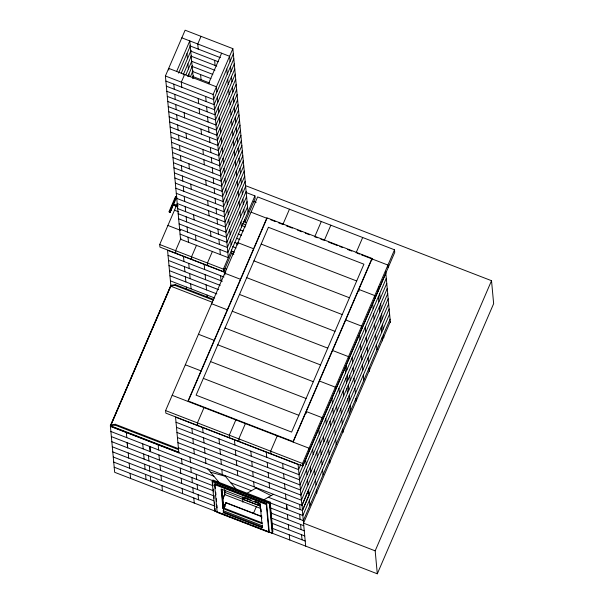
<?xml version="1.0" encoding="UTF-8"?>
<svg xmlns="http://www.w3.org/2000/svg" width="604" height="604" viewBox="0 0 604 604"><rect width="100%" height="100%" fill="white"/><g stroke="black" fill="none" stroke-linecap="round" stroke-linejoin="round"><path stroke-width="0.91" d="M178.142 205.768L173.718 204.401M173.801 204.28L173.763 203.873C173.054 202.997 174.065 204.832 173.084 205.375M169.596 212.072C168.342 210.992 171.574 213.34 168.961 211.83L175.545 196.519L176.708 196.927M232.872 48.652L213.152 94.443L228.297 257.674L180.543 239.222L165.405 75.983L185.118 30.2L232.872 48.652L248.018 211.891M176.647 71.431L189.792 40.906L193.265 78.316M178.58 73.137L190.63 45.157M181.245 73.152L191.106 50.26M183.178 74.866L191.581 55.364M184.605 74.503L181.321 82.136L181.789 87.24M201.041 36.353L197.75 43.979L198.225 49.083M185.843 74.881L191.687 61.314M187.776 76.587L192.525 65.564M190.441 76.602L193.001 70.668M192.374 78.309L193.469 75.764M208.486 83.73L221.63 53.205M233.348 53.756L213.627 99.539L165.873 81.087M233.823 58.852L214.103 104.643L166.349 86.191M169.573 211.868L176.149 196.61M169.611 212.276L172.601 204.847L173.273 205.503L173.537 204.892L176.172 205.911M169.777 212.336L172.767 204.922M169.928 212.374L172.918 204.998M170.056 212.397L173.054 205.081M170.154 212.389L173.159 205.164M173.235 205.096L176.806 197.063M234.292 63.956L214.571 109.747L166.825 91.287M234.767 69.06L215.047 114.843L167.293 96.391M231.581 250.048L231.823 252.593L223.601 271.672L159.932 247.074L159.698 244.522L177.41 203.42M235.243 74.156L215.522 119.947L167.769 101.495M235.711 79.26L215.99 125.043L168.244 106.591M236.187 84.364L216.466 130.147L168.712 111.695M236.662 89.46L216.942 135.251L169.188 116.798M237.13 94.564L217.41 140.347L169.664 121.895M237.606 99.668L217.885 145.451L170.132 126.999M238.082 104.764L218.361 150.555L170.607 132.102M180.974 238.225L175.613 250.668L175.855 253.219M238.55 109.868L218.829 155.651L171.083 137.199M239.025 114.971L219.305 160.755L171.551 142.302M239.501 120.068L219.781 165.858L172.027 147.406M170.487 286.598L110.389 426.145L178.829 452.592M239.969 125.171L220.256 170.955L172.502 152.502M127.21 387.398L110.411 426.401L301.419 500.21L388.183 298.746M127.942 385.699L135.047 369.195M135.243 368.742L149.603 335.394M149.852 334.827L168.327 291.921M169.014 290.32L170.154 287.685M240.445 130.275L220.724 176.058L172.97 157.606M218.135 512.29L114.669 472.305L110.351 425.737L114.888 425.027L115.213 424.265L178.089 448.561M212.661 302.385L170.494 286.085L175.032 285.382L175.364 284.62L213.741 299.448M240.921 135.371L221.2 181.162L173.446 162.71M241.389 140.475L221.676 186.258L173.922 167.806M196.534 245.209L191.536 256.821L191.77 259.373M241.864 145.572L222.144 191.362L174.39 172.91M242.34 150.675L222.619 196.466L174.866 178.006M242.808 155.779L223.095 201.562L175.341 183.11M243.284 160.875L223.563 206.666L175.809 188.214M243.759 165.979L224.039 211.77L176.285 193.31M244.227 171.083L224.514 216.866L176.761 198.414M244.703 176.179L224.982 221.97L177.236 203.518M212.449 251.362L207.451 262.974L207.685 265.526M245.179 181.283L225.458 227.066L177.704 208.614M245.647 186.387L225.934 232.17L178.18 213.718M246.122 191.483L226.402 237.274L178.656 218.822M246.598 196.587L226.877 242.37L179.124 223.918M247.074 201.691L227.353 247.474L179.599 229.022M247.542 206.787L227.821 252.578L180.075 234.126M223.601 271.672L223.367 269.127L254.918 195.892L246.545 192.653M165.602 410.584L257.621 196.912L394.51 249.807L394.752 252.359L302.725 466.031L165.836 413.128L165.602 410.584L302.491 463.479L302.725 466.031M188.456 400.626L240.679 279.373L224.756 273.219L224.914 274.926M241.041 278.527L253.823 248.848L237.908 242.695M254.186 248.002L266.968 218.323M204.009 407.625L197.433 422.883L197.674 425.435M289.459 209.211L282.883 224.477L278.587 222.816M235.839 419.923L229.271 435.182L229.505 437.734M321.29 221.517L314.722 236.776L317.327 237.78M222.733 514.125L214.918 511.105L212.178 481.524L212.834 479.999L270.139 502.135L272.88 531.724L272.223 533.249L263.54 529.897M214.586 484.559L214.911 483.796L266.643 503.789L269.225 531.588L268.893 532.351L217.168 512.358L214.586 484.559L266.319 504.551L268.893 532.351M245.39 423.615L238.822 438.874L239.056 441.426M324.272 240.468L330.841 225.201M214.918 511.105L215.077 508.493M222.642 498.715L224.107 495.318M217.168 512.358L217.493 511.596M222.702 499.448L224.922 494.299L224.492 489.701M222.936 507.254L223.601 505.729L222.076 489.331M223.284 507.836L262.279 522.905L261.955 523.668L222.952 508.598L223.284 507.836L221.555 489.225M223.691 507.964L225.994 502.619L261.524 516.352M223.722 508.221L225.994 502.619M223.344 512.781L223.472 509.874L223.344 512.781L262.34 527.851L262.468 524.944M242.589 499.206L243.329 497.485M244.129 497.794L243.382 499.516L243.223 497.817M255.364 501.781L258.754 503.094L258.973 505.442L243.691 499.538L244.439 497.802M277.228 435.914L270.652 451.18L270.894 453.732M356.103 252.766L362.679 237.508M253.386 513.566L256.307 506.779M260.045 503.947L259.305 505.669L259.063 503.117L254.873 501.494M371.973 258.406L293.099 441.554L188.04 400.958L266.923 217.81L371.973 258.406L372.117 259.939M266.319 504.551L266.643 503.789M293.144 442.068L372.026 258.92M272.223 533.249L269.482 503.668L270.139 502.135M300.769 464.514L298.58 469.602L176.013 422.241M302.491 463.479L394.51 249.807M385.82 273.242L299.055 474.706L176.489 427.345M386.288 278.346L299.524 479.803L176.964 432.441M386.764 283.442L299.999 484.906L177.433 437.545M387.239 288.546L300.475 490.01L177.908 442.649M387.708 293.65L300.943 495.106L178.384 447.745M388.659 303.85L301.894 505.314L298.104 464.499L175.545 417.137L178.852 452.849M302.513 510.471L302.038 505.367L308.614 490.108L309.082 495.204L302.513 510.471L268.289 497.243M389.135 308.954L302.362 510.41L305.677 546.122M389.603 314.05L302.838 515.514L269.543 502.649M390.078 319.154L303.314 520.618L270.011 507.745M390.312 321.706L303.548 523.162L375.175 550.848L377.304 573.8L251.694 525.261M375.175 550.848L491.52 280.701L245.571 185.662M377.304 573.8L493.649 303.661L491.52 280.701M173.469 205.043L177.614 206.983M247.059 493.257L256.526 487.783M263.918 499.772L273.386 494.299M175.364 284.62L170.819 285.322L110.351 425.737L178.792 452.185M110.675 424.974L115.213 424.265M210.502 472.169L225.368 476.292M181.834 37.833L229.588 56.285L230.064 61.381M189.845 45.844L220.384 57.644M190.524 51.023L218.271 61.751M191 56.127L216.768 66.085M191.468 61.23L214.918 70.29M191.944 66.327L212.812 74.39M192.215 71.355L210.917 78.58M192.691 76.451L209.671 83.012M165.405 75.983L213.152 94.443M253.672 201.404L256.187 202.378M251.053 212.17L267.398 218.489M270.841 219.818L275.145 221.479M286.326 225.805L292.351 228.131M297.515 230.124L301.811 231.793M305.254 233.121L309.558 234.782M320.799 239.124L323.404 240.135M328.576 242.129L337.175 245.458M339.758 246.455L342.34 247.451M347.504 249.444L351.807 251.105M356.964 253.099L359.546 254.103M361.267 254.767L387.942 265.073L388.176 267.625M243.125 221.358L246.477 222.657M242.521 223.586L245.873 224.884M241.494 225.435L245.39 226.945M239.826 229.709L243.276 231.045M173.499 204.484L177.863 206.168M238.142 233.974L241.585 235.311M174.488 210.207L178.754 211.853M261.177 244.076L356.685 280.981M236.466 238.248L239.909 239.577M234.352 242.355L238.225 243.85M232.676 246.621L236.119 247.95M167.912 225.443L180.709 230.411M231.43 251.06L234.443 252.223M253.952 260.868L349.452 297.772M231.234 253.257L233.816 254.254M224.658 268.523L226.379 269.188M246.719 277.659L342.219 314.563M159.698 244.522L223.367 269.127M224.039 270.743L225.76 271.407M225.692 272.736L167.572 250.275L170.887 285.986M345.73 319.969L361.645 326.122L361.887 328.674M168.048 255.379L224.016 277.01M168.516 260.483L222.332 281.275M168.992 265.579L220.226 285.382M239.486 294.442L334.993 331.347M169.467 270.683L218.55 289.648M169.935 275.786L216.874 293.922M170.411 280.883L214.767 298.021M175.032 285.382L213.325 300.18M232.261 311.234L327.761 348.138M211.611 303.744L227.527 309.897M332.585 350.494L348.5 356.647L348.734 359.199M225.028 328.017L320.528 364.929M198.467 334.269L214.382 340.422M319.441 381.018L335.356 387.172L335.59 389.716M217.795 344.808L313.302 381.713M210.569 361.6L306.069 398.504M185.322 364.793L201.238 370.947M203.337 378.383L298.837 415.295M172.17 395.318L309.059 448.221L309.301 450.765M114.888 425.027L178.558 449.633M110.887 431.498L302.038 505.367M111.355 436.601L213.869 476.216M230.736 482.732L251.423 490.727M111.831 441.705L212.97 480.784M212.178 481.524L269.482 503.668M217.093 484.899L264.846 503.351M245.662 497.938L248.176 498.904M245.171 497.847L251.113 500.142M112.306 446.801L213.204 485.797M224.205 492.101L260.098 505.971M224.469 494.48L260.611 508.447M112.774 451.905L213.68 490.893M270.486 512.849L303.782 525.714M113.25 457.009L214.156 495.997M271.823 518.285L304.257 530.818M226.017 502.875L261.547 516.609M222.838 503.789L225.443 504.801M222.936 504.076L224.665 504.74M113.726 462.105L213.778 500.769M271.438 523.049L304.733 535.922M223.601 505.729L225.345 506.401M222.823 505.676L224.567 506.348M114.194 467.209L215.099 506.197M271.906 528.153L305.201 541.018M223.14 510.637L262.144 525.707M223.669 512.018L262.664 527.088M218.995 512.622L227.595 515.944M229.316 516.616L235.341 518.942M237.062 519.606L243.087 521.931M244.801 522.596L249.105 524.257M224.469 514.797L230.547 517.145M232.283 517.817L238.361 520.165M240.098 520.837L246.175 523.185M247.912 523.857L253.99 526.205M255.726 526.877L261.804 529.225M255.953 488.108L271.128 495.605M176.021 196.949L175.56 196.625M224.688 475.476L236.224 489.323M207.821 468.961L219.365 482.807M385.662 271.543L390.395 322.551M379.086 286.802L379.244 288.508M379.72 293.604L380.195 298.708M380.663 303.812L381.139 308.908M381.615 314.012L382.083 319.116M382.558 324.212L383.034 329.316M383.502 334.412L383.819 337.817M377.772 289.86L377.93 291.558M378.406 296.662L378.874 301.758M379.35 306.862L379.825 311.966M380.293 317.062L380.769 322.166M381.245 327.262L381.713 332.366M382.189 337.47L382.506 340.867M375.031 298.149L374.797 295.598L358.874 289.444L359.033 291.143M372.676 303.767L373.144 308.87M373.619 313.967L374.095 319.071M374.563 324.174L375.039 329.271M375.514 334.374L375.982 339.478M376.458 344.574L376.934 349.678M365.254 327.187L365.73 332.283M366.205 337.387L366.681 342.483M367.149 347.587L367.625 352.691M368.1 357.787L368.568 362.891M369.044 367.995L369.361 371.392M359.523 334.291L359.999 339.395M360.475 344.491L360.943 349.595M361.418 354.699L361.894 359.795M362.362 364.899L362.838 370.003M363.314 375.099L363.782 380.203M352.109 357.711L352.585 362.808M353.061 367.911L353.529 373.008M354.004 378.112L354.48 383.215M354.948 388.312L355.424 393.415M355.899 398.519L356.133 401.071M349.769 375.545L350.244 380.641M346.379 364.816L346.855 369.92M347.323 375.016L347.798 380.12M348.274 385.224L348.742 390.32M349.218 395.424L349.693 400.527M350.161 405.624L350.637 410.728M345.065 367.866L345.541 372.97M346.009 378.074L346.485 383.17M346.96 388.274L347.428 393.378M347.904 398.474L348.38 403.578M348.848 408.681L349.323 413.778M343.2 390.803L343.668 395.907M338.965 388.229L339.44 393.332M340.86 408.636L341.328 413.74M341.804 418.836L342.279 423.94M342.747 429.044L343.064 432.441M336.624 406.069L337.1 411.165M331.921 398.391L332.389 403.495M332.864 408.598L333.34 413.695M333.808 418.799L334.284 423.902M334.759 428.999L335.228 434.102M335.703 439.206L336.179 444.302M330.048 421.328L330.524 426.432M325.82 418.753L326.288 423.857M327.708 439.161L328.183 444.265M328.659 449.361L329.135 454.465M329.603 459.569L329.92 462.966M322.445 420.241L322.211 417.696L306.288 411.543L306.447 413.242M323.48 436.586L323.948 441.69M318.769 428.916L319.244 434.019M319.72 439.123L320.196 444.219M320.664 449.323L321.139 454.427M321.615 459.523L322.083 464.627M322.559 469.723L323.034 474.827M316.904 451.852L317.379 456.956M312.676 449.278L313.144 454.382M314.563 469.686L315.039 474.789M315.514 479.886L315.983 484.989M316.458 490.093L316.775 493.491M310.335 467.111L310.803 472.215M305.624 459.44L306.1 464.544M306.575 469.648L307.043 474.744M307.519 479.848L307.995 484.952M308.463 490.048L308.78 493.453M309.414 500.248L309.882 505.352M299.652 504.446L300.128 509.549M299.652 514.283L300.128 519.387M300.603 524.483L301.071 529.587M301.547 534.691L302.023 539.787M286.598 504.317L287.066 509.421M282.664 463.449L283.133 468.553M283.608 473.657L284.084 478.753M284.552 483.857L285.028 488.961M285.503 494.057L285.971 499.161M286.447 504.264L286.923 509.361M287.391 514.465L287.866 519.568M288.342 524.665L288.818 529.768M289.286 534.872L289.761 539.968M254.918 195.892L255.16 198.444L244.967 222.098L244.733 219.546M230.532 66.485L231.007 71.589M231.483 76.685L231.951 81.789M232.427 86.893L232.902 91.989M233.371 97.093L233.846 102.197M234.322 107.293L234.79 112.397M235.266 117.501L235.741 122.597M236.209 127.701L236.685 132.805M237.161 137.901L237.629 143.005M238.104 148.108L238.58 153.205M239.048 158.308L239.524 163.412M239.999 168.508L240.468 173.612M240.943 178.708L241.419 183.812M241.894 188.916L242.363 194.012M242.838 199.116L243.314 204.22M243.782 209.316L244.258 214.42M266.273 452.2L266.742 457.304M267.217 462.4L267.693 467.504M268.161 472.607L268.637 477.704M269.112 482.807L269.588 487.911M272.555 532.486L269.807 502.906L212.502 480.761L212.933 485.382M226.772 69.015L227.247 74.118M227.723 79.222L228.191 84.318M228.667 89.422L229.143 94.518M229.611 99.622L230.086 104.726M230.562 109.822L231.03 114.926M231.506 120.03L231.981 125.126M232.449 130.23L232.925 135.334M233.401 140.43L233.869 145.534M234.344 150.638L234.82 155.734M235.288 160.838L235.764 165.941M236.239 171.038L236.708 176.142M237.183 181.245L237.659 186.342M238.135 191.445L238.603 196.549M239.078 201.645L239.554 206.749M240.022 211.845L240.498 216.949M240.973 222.053L241.441 227.149M236.934 243.352L237.093 245.05M260.988 508.946L261.245 511.739M261.592 515.461L261.849 518.255M261.955 523.668L260.143 504.129L221.139 489.059L222.952 508.598M259.886 503.676L260.309 508.266M214.616 60.332L215.092 65.436M250.826 451.15L251.302 456.254M251.777 461.35L252.246 466.454M252.721 471.558L253.197 476.654M253.665 481.758L254.141 486.862M216.912 91.906L216.443 86.81L168.69 68.358L168.848 70.056M217.387 97.01L217.863 102.114M218.331 107.21L218.807 112.314M219.282 117.418L219.75 122.514M220.226 127.618L220.702 132.721M221.17 137.818L221.645 142.922M222.121 148.025L222.589 153.122M223.065 158.225L223.54 163.329M224.008 168.425L224.484 173.529M224.96 178.633L225.435 183.729M225.904 188.833L226.379 193.929M226.855 199.033L227.323 204.137M227.799 209.233L228.274 214.337M228.742 219.441L229.218 224.537M229.694 229.641L230.162 234.745M230.637 239.841L231.113 244.945M243.472 497.19L243.691 499.538M205.67 96.466L206.145 101.57M206.613 106.666L207.089 111.77M207.565 116.866L208.033 121.97M208.508 127.074L208.984 132.17M209.452 137.274L209.928 142.378M210.403 147.474L210.871 152.578M211.347 157.682L211.823 162.778M212.291 167.882L212.767 172.986M213.242 178.082L213.71 183.186M214.186 188.289L214.662 193.386M215.13 198.489L215.605 203.593M216.081 208.69L216.549 213.793M217.025 218.89L217.5 223.993M217.976 229.097L218.444 234.193M218.92 239.297L219.395 244.401M219.864 249.497L220.339 254.601M242.378 496.911L242.868 502.271M220.573 275.681L221.041 280.777M200.588 74.586L201.064 79.69M234.435 439.901L234.911 444.997M235.386 450.101L235.854 455.205M236.33 460.301L236.806 465.405M237.274 470.508L237.749 475.605M198.18 98.49L198.656 103.594M199.131 108.69L199.599 113.794M201.026 129.097L201.494 134.201M202.914 149.505L203.389 154.601M203.865 159.705L204.333 164.809M205.753 180.113L206.228 185.209M207.648 200.513L208.123 205.617M208.591 210.713L209.067 215.817M210.486 231.121L210.962 236.224M186.983 53.635L187.451 58.739M187.927 63.843L188.403 68.939M188.871 74.043L189.112 76.595M204.182 264.424L204.658 269.527M205.126 274.624L205.602 279.728M206.077 284.831L206.545 289.928M207.021 295.031L207.255 297.583M224.869 490.146L225.081 492.441M224.394 493.627L224.545 495.325M218.995 438.851L219.463 443.948M219.939 449.051L220.415 454.155M220.883 459.251L221.358 464.355M221.834 469.459L222.302 474.555M184.16 112.744L184.635 117.848M186.055 133.152L186.523 138.248M188.893 163.76L189.362 168.856M190.781 184.16L191.257 189.263M193.62 214.767L194.095 219.871M195.515 235.175L195.99 240.271M214.911 483.796L215.341 488.432M215.688 492.139L215.945 494.918M216.292 498.625L216.549 501.403M216.889 505.11L217.146 507.889M213.28 489.081L213.537 491.852M213.876 495.552L214.133 498.323M214.48 502.022L214.737 504.801M173.831 84.16L174.307 89.264M174.782 94.367L175.251 99.464M175.726 104.567L176.202 109.671M176.67 114.768L177.146 119.871M177.621 124.975L178.089 130.071M178.565 135.175L179.041 140.279M179.516 145.375L179.984 150.479M180.46 155.583L180.936 160.679M181.404 165.783L181.88 170.887M182.355 175.983L182.823 181.087M183.299 186.183L183.775 191.287M184.243 196.391L184.718 201.487M185.194 206.591L185.662 211.694M186.138 216.791L186.613 221.894M187.081 226.998L187.557 232.095M188.033 237.198L188.501 242.302M188.735 263.374L189.211 268.478M189.686 273.574L190.154 278.678M190.63 283.782L191.106 288.878M202.604 427.594L203.072 432.698M203.548 437.802L204.024 442.898M204.492 448.002L204.967 453.106M205.443 458.202L205.911 463.306M183.488 256.428L183.963 261.532M184.431 266.628L184.907 271.732M185.383 276.836L185.858 281.932M186.326 287.036L186.568 289.588M191.936 428.395L192.404 433.491M192.88 438.595L193.356 443.698M193.824 448.795L194.299 453.898M196.194 474.299L196.662 479.402M197.138 484.506L197.614 489.602M198.082 494.706L198.557 499.81M189.996 457.152L190.471 462.256M191.891 477.56L192.366 482.656M192.835 487.76L193.31 492.864M193.786 497.96L194.254 503.064M190.788 467.292L191.264 472.396M181.562 458.814L182.03 463.91M180.271 468.153L180.747 473.249M181.223 478.353L181.698 483.457M182.166 488.553L182.642 493.657M158.165 444.854L158.633 449.95M160.052 465.254L160.528 470.357M161.004 475.461L161.472 480.558M161.947 485.661L162.423 490.765M158.958 454.993L159.426 460.097M149.883 446.567L150.358 451.671M149.724 446.507L150.2 451.611M148.441 455.846L148.916 460.95M149.384 466.054L149.86 471.15M150.336 476.254L150.804 481.358M142.718 443.804L143.193 448.9M143.661 454.004L144.137 459.108M144.613 464.204L145.088 469.308M145.556 474.412L146.032 479.508M126.327 432.547L126.802 437.651M127.278 442.755L127.746 447.851M128.222 452.955L128.697 458.059M129.165 463.155L129.641 468.259M130.117 473.362L130.585 478.459M127.119 442.694L127.595 447.791M268.41 227.293L196.104 395.175L291.611 432.079L363.918 264.197L268.41 227.293"/></g></svg>
